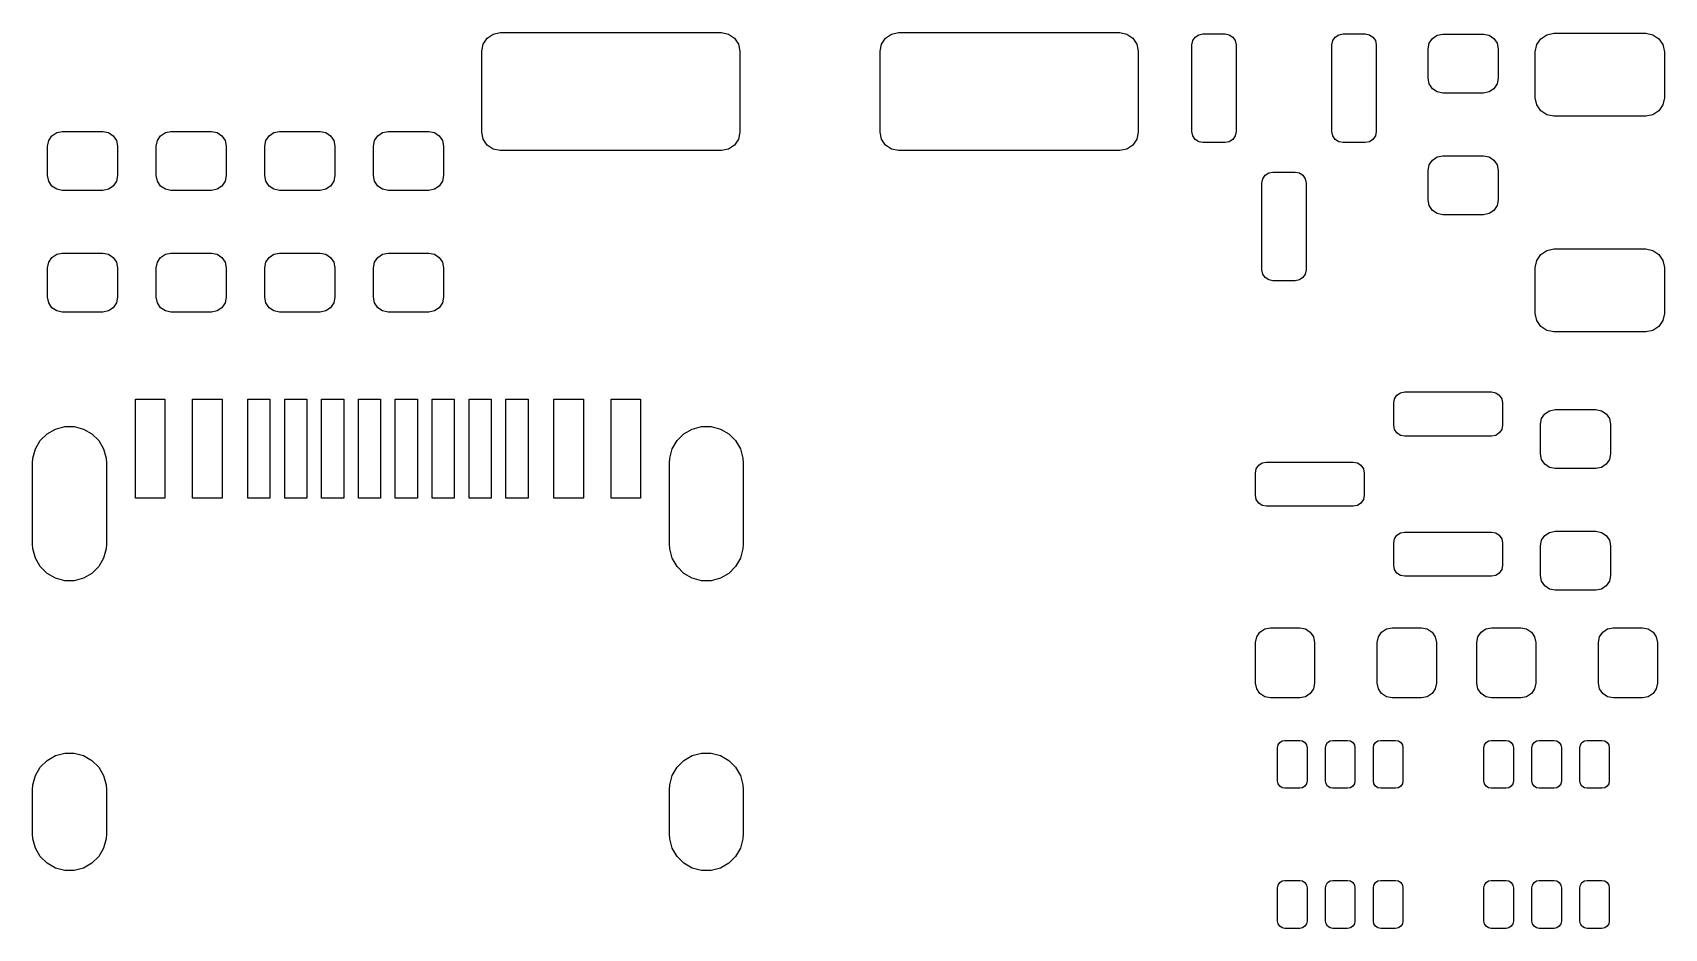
# Model space of a CAD drawing. Header units: inches. Extents: x 5.82 to 6.69, y -4.66 to -3.54.
# Drawn here: x 5.817 to 6.688, y -4.657 to -4.179 of the extents above; entities that cross this region are included whole.
import ezdxf

# ---------------------------------------------------------------- set-up
doc = ezdxf.new("R2010")
doc.units = ezdxf.units.IN
doc.header["$MEASUREMENT"] = 0
doc.layers.add('BLACK', color=7, linetype='CONTINUOUS')

msp = doc.modelspace()

# ---------------------------------------------------------------- linework, layer by layer
at = {"layer": 'BLACK', "linetype": 'CONTINUOUS'}
for p, q in [((6.05785, -4.18458), (6.05999, -4.18139)), ((6.05999, -4.18139), (6.06318, -4.17925)), ((6.06318, -4.17925), (6.06694, -4.1785)), ((6.06694, -4.1785), (6.18506, -4.1785)), ((6.18506, -4.1785), (6.18882, -4.17925)), ((6.18882, -4.17925), (6.19201, -4.18139)), ((6.19201, -4.18139), (6.19415, -4.18458)), ((6.27045, -4.18458), (6.27258, -4.18139)), ((6.27258, -4.18139), (6.27578, -4.17925)), ((6.27578, -4.17925), (6.27954, -4.1785)), ((6.27954, -4.1785), (6.39765, -4.1785)), ((6.39765, -4.1785), (6.40142, -4.17925)), ((6.40142, -4.17925), (6.40461, -4.18139)), ((6.40461, -4.18139), (6.40675, -4.18458)), ((6.43664, -4.18279), (6.43792, -4.18088)), ((6.43792, -4.18088), (6.43983, -4.1796)), ((6.43983, -4.1796), (6.44209, -4.17915)), ((6.44209, -4.17915), (6.45391, -4.17915)), ((6.45391, -4.17915), (6.45617, -4.1796)), ((6.45617, -4.1796), (6.45808, -4.18088)), ((6.45808, -4.18088), (6.45936, -4.18279)), ((6.51144, -4.18279), (6.51272, -4.18088)), ((6.51272, -4.18088), (6.51464, -4.1796)), ((6.51464, -4.1796), (6.5169, -4.17915)), ((6.5169, -4.17915), (6.52871, -4.17915)), ((6.52871, -4.17915), (6.53097, -4.1796)), ((6.53097, -4.1796), (6.53288, -4.18088)), ((6.53288, -4.18088), (6.53416, -4.18279)), ((6.56461, -4.18156), (6.56716, -4.17985)), ((6.56716, -4.17985), (6.57017, -4.17925)), ((6.57017, -4.17925), (6.59183, -4.17925)), ((6.59183, -4.17925), (6.59484, -4.17985)), ((6.59484, -4.17985), (6.59739, -4.18156)), ((6.62243, -4.18174), (6.62563, -4.1796)), ((6.62563, -4.1796), (6.62939, -4.17885)), ((6.62939, -4.17885), (6.67861, -4.17885)), ((6.67861, -4.17885), (6.68237, -4.1796)), ((6.68237, -4.1796), (6.68557, -4.18174)), ((6.0571, -4.18835), (6.05785, -4.18458)), ((6.0571, -4.23165), (6.0571, -4.18835)), ((6.19415, -4.18458), (6.1949, -4.18835)), ((6.1949, -4.18835), (6.1949, -4.23165)), ((6.2697, -4.18835), (6.27045, -4.18458)), ((6.2697, -4.23165), (6.2697, -4.18835)), ((6.40675, -4.18458), (6.4075, -4.18835)), ((6.4075, -4.18835), (6.4075, -4.23165)), ((6.43619, -4.18505), (6.43664, -4.18279)), ((6.43619, -4.23131), (6.43619, -4.18505)), ((6.45936, -4.18279), (6.45981, -4.18505)), ((6.45981, -4.18505), (6.45981, -4.23131)), ((6.51099, -4.18505), (6.51144, -4.18279)), ((6.51099, -4.23131), (6.51099, -4.18505)), ((6.53416, -4.18279), (6.53461, -4.18505)), ((6.53461, -4.18505), (6.53461, -4.23131)), ((6.5623, -4.18713), (6.5629, -4.18411)), ((6.5623, -4.20287), (6.5623, -4.18713)), ((6.5629, -4.18411), (6.56461, -4.18156)), ((6.59739, -4.18156), (6.5991, -4.18411)), ((6.5991, -4.18411), (6.5997, -4.18713)), ((6.5997, -4.18713), (6.5997, -4.20287)), ((6.61955, -4.1887), (6.6203, -4.18493)), ((6.61955, -4.2133), (6.61955, -4.1887)), ((6.6203, -4.18493), (6.62243, -4.18174)), ((6.68557, -4.18174), (6.6877, -4.18493)), ((6.6877, -4.18493), (6.68845, -4.1887)), ((6.68845, -4.1887), (6.68845, -4.2133)), ((6.5629, -4.20589), (6.5623, -4.20287)), ((6.56461, -4.20844), (6.5629, -4.20589)), ((6.5991, -4.20589), (6.59739, -4.20844)), ((6.5997, -4.20287), (6.5991, -4.20589)), ((6.56716, -4.21015), (6.56461, -4.20844)), ((6.57017, -4.21075), (6.56716, -4.21015)), ((6.59183, -4.21075), (6.57017, -4.21075)), ((6.59484, -4.21015), (6.59183, -4.21075)), ((6.59739, -4.20844), (6.59484, -4.21015)), ((6.6203, -4.21707), (6.61955, -4.2133)), ((6.68845, -4.2133), (6.6877, -4.21707)), ((6.62243, -4.22026), (6.6203, -4.21707)), ((6.62563, -4.2224), (6.62243, -4.22026)), ((6.62939, -4.22315), (6.62563, -4.2224)), ((6.67861, -4.22315), (6.62939, -4.22315)), ((6.68237, -4.2224), (6.67861, -4.22315)), ((6.68557, -4.22026), (6.68237, -4.2224)), ((6.6877, -4.21707), (6.68557, -4.22026)), ((5.8259, -4.23611), (5.82761, -4.23356)), ((5.82761, -4.23356), (5.83016, -4.23185)), ((5.83016, -4.23185), (5.83317, -4.23125)), ((5.83317, -4.23125), (5.85483, -4.23125)), ((5.85483, -4.23125), (5.85784, -4.23185)), ((5.85784, -4.23185), (5.86039, -4.23356)), ((5.86039, -4.23356), (5.8621, -4.23611)), ((5.8839, -4.23611), (5.88561, -4.23356)), ((5.88561, -4.23356), (5.88816, -4.23185)), ((5.88816, -4.23185), (5.89117, -4.23125)), ((5.89117, -4.23125), (5.91283, -4.23125)), ((5.91283, -4.23125), (5.91584, -4.23185)), ((5.91584, -4.23185), (5.91839, -4.23356)), ((5.91839, -4.23356), (5.9201, -4.23611)), ((5.9419, -4.23611), (5.94361, -4.23356)), ((5.94361, -4.23356), (5.94616, -4.23185)), ((5.94616, -4.23185), (5.94917, -4.23125)), ((5.94917, -4.23125), (5.97083, -4.23125)), ((5.97083, -4.23125), (5.97384, -4.23185)), ((5.97384, -4.23185), (5.97639, -4.23356)), ((5.97639, -4.23356), (5.9781, -4.23611)), ((5.9999, -4.23611), (6.00161, -4.23356)), ((6.00161, -4.23356), (6.00416, -4.23185)), ((6.00416, -4.23185), (6.00717, -4.23125)), ((6.00717, -4.23125), (6.02883, -4.23125)), ((6.02883, -4.23125), (6.03184, -4.23185)), ((6.03184, -4.23185), (6.03439, -4.23356)), ((6.03439, -4.23356), (6.0361, -4.23611)), ((6.05785, -4.23542), (6.0571, -4.23165)), ((6.1949, -4.23165), (6.19415, -4.23542)), ((6.27045, -4.23542), (6.2697, -4.23165)), ((6.4075, -4.23165), (6.40675, -4.23542)), ((6.43664, -4.23357), (6.43619, -4.23131)), ((6.43792, -4.23549), (6.43664, -4.23357)), ((6.45936, -4.23357), (6.45808, -4.23549)), ((6.45981, -4.23131), (6.45936, -4.23357)), ((6.51144, -4.23357), (6.51099, -4.23131)), ((6.51272, -4.23549), (6.51144, -4.23357)), ((6.53416, -4.23357), (6.53288, -4.23549)), ((6.53461, -4.23131), (6.53416, -4.23357)), ((5.8253, -4.23913), (5.8259, -4.23611)), ((5.8253, -4.25487), (5.8253, -4.23913)), ((5.8621, -4.23611), (5.8627, -4.23913)), ((5.8627, -4.23913), (5.8627, -4.25487)), ((5.8833, -4.23913), (5.8839, -4.23611)), ((5.8833, -4.25487), (5.8833, -4.23913)), ((5.9201, -4.23611), (5.9207, -4.23913)), ((5.9207, -4.23913), (5.9207, -4.25487)), ((5.9413, -4.23913), (5.9419, -4.23611)), ((5.9413, -4.25487), (5.9413, -4.23913)), ((5.9781, -4.23611), (5.9787, -4.23913)), ((5.9787, -4.23913), (5.9787, -4.25487)), ((5.9993, -4.23913), (5.9999, -4.23611)), ((5.9993, -4.25487), (5.9993, -4.23913)), ((6.0361, -4.23611), (6.0367, -4.23913)), ((6.0367, -4.23913), (6.0367, -4.25487)), ((6.05999, -4.23861), (6.05785, -4.23542)), ((6.06318, -4.24075), (6.05999, -4.23861)), ((6.06694, -4.2415), (6.06318, -4.24075)), ((6.18506, -4.2415), (6.06694, -4.2415)), ((6.18882, -4.24075), (6.18506, -4.2415)), ((6.19201, -4.23861), (6.18882, -4.24075)), ((6.19415, -4.23542), (6.19201, -4.23861)), ((6.27258, -4.23861), (6.27045, -4.23542)), ((6.27578, -4.24075), (6.27258, -4.23861)), ((6.27954, -4.2415), (6.27578, -4.24075)), ((6.39765, -4.2415), (6.27954, -4.2415)), ((6.40142, -4.24075), (6.39765, -4.2415)), ((6.40461, -4.23861), (6.40142, -4.24075)), ((6.40675, -4.23542), (6.40461, -4.23861)), ((6.43983, -4.23677), (6.43792, -4.23549)), ((6.44209, -4.23722), (6.43983, -4.23677)), ((6.45391, -4.23722), (6.44209, -4.23722)), ((6.45617, -4.23677), (6.45391, -4.23722)), ((6.45808, -4.23549), (6.45617, -4.23677)), ((6.51464, -4.23677), (6.51272, -4.23549)), ((6.5169, -4.23722), (6.51464, -4.23677)), ((6.52871, -4.23722), (6.5169, -4.23722)), ((6.53097, -4.23677), (6.52871, -4.23722)), ((6.53288, -4.23549), (6.53097, -4.23677)), ((6.5623, -4.25209), (6.5629, -4.24907)), ((6.5629, -4.24907), (6.56461, -4.24652)), ((6.56461, -4.24652), (6.56716, -4.24481)), ((6.56716, -4.24481), (6.57017, -4.24421)), ((6.57017, -4.24421), (6.59183, -4.24421)), ((6.59183, -4.24421), (6.59484, -4.24481)), ((6.59484, -4.24481), (6.59739, -4.24652)), ((6.59739, -4.24652), (6.5991, -4.24907)), ((6.5991, -4.24907), (6.5997, -4.25209)), ((5.8259, -4.25789), (5.8253, -4.25487)), ((5.82761, -4.26044), (5.8259, -4.25789)), ((5.8621, -4.25789), (5.86039, -4.26044)), ((5.8627, -4.25487), (5.8621, -4.25789)), ((5.8839, -4.25789), (5.8833, -4.25487)), ((5.88561, -4.26044), (5.8839, -4.25789)), ((5.9201, -4.25789), (5.91839, -4.26044)), ((5.9207, -4.25487), (5.9201, -4.25789)), ((5.9419, -4.25789), (5.9413, -4.25487)), ((5.94361, -4.26044), (5.9419, -4.25789)), ((5.9781, -4.25789), (5.97639, -4.26044)), ((5.9787, -4.25487), (5.9781, -4.25789)), ((5.9999, -4.25789), (5.9993, -4.25487)), ((6.00161, -4.26044), (5.9999, -4.25789)), ((6.0361, -4.25789), (6.03439, -4.26044)), ((6.0367, -4.25487), (6.0361, -4.25789)), ((6.47359, -4.25887), (6.47404, -4.25661)), ((6.47359, -4.30513), (6.47359, -4.25887)), ((6.47404, -4.25661), (6.47532, -4.25469)), ((6.47532, -4.25469), (6.47724, -4.25341)), ((6.47724, -4.25341), (6.4795, -4.25296)), ((6.4795, -4.25296), (6.49131, -4.25296)), ((6.49131, -4.25296), (6.49357, -4.25341)), ((6.49357, -4.25341), (6.49548, -4.25469)), ((6.49548, -4.25469), (6.49676, -4.25661)), ((6.49676, -4.25661), (6.49721, -4.25887)), ((6.49721, -4.25887), (6.49721, -4.30513)), ((6.5623, -4.26783), (6.5623, -4.25209)), ((6.5997, -4.25209), (6.5997, -4.26783)), ((5.83016, -4.26215), (5.82761, -4.26044)), ((5.83317, -4.26275), (5.83016, -4.26215)), ((5.85483, -4.26275), (5.83317, -4.26275)), ((5.85784, -4.26215), (5.85483, -4.26275)), ((5.86039, -4.26044), (5.85784, -4.26215)), ((5.88816, -4.26215), (5.88561, -4.26044)), ((5.89117, -4.26275), (5.88816, -4.26215)), ((5.91283, -4.26275), (5.89117, -4.26275)), ((5.91584, -4.26215), (5.91283, -4.26275)), ((5.91839, -4.26044), (5.91584, -4.26215)), ((5.94616, -4.26215), (5.94361, -4.26044)), ((5.94917, -4.26275), (5.94616, -4.26215)), ((5.97083, -4.26275), (5.94917, -4.26275)), ((5.97384, -4.26215), (5.97083, -4.26275)), ((5.97639, -4.26044), (5.97384, -4.26215)), ((6.00416, -4.26215), (6.00161, -4.26044)), ((6.00717, -4.26275), (6.00416, -4.26215)), ((6.02883, -4.26275), (6.00717, -4.26275)), ((6.03184, -4.26215), (6.02883, -4.26275)), ((6.03439, -4.26044), (6.03184, -4.26215)), ((6.5629, -4.27085), (6.5623, -4.26783)), ((6.5997, -4.26783), (6.5991, -4.27085)), ((6.56461, -4.2734), (6.5629, -4.27085)), ((6.56716, -4.27511), (6.56461, -4.2734)), ((6.57017, -4.27571), (6.56716, -4.27511)), ((6.59183, -4.27571), (6.57017, -4.27571)), ((6.59484, -4.27511), (6.59183, -4.27571)), ((6.59739, -4.2734), (6.59484, -4.27511)), ((6.5991, -4.27085), (6.59739, -4.2734)), ((6.62563, -4.29476), (6.62939, -4.29401)), ((6.62939, -4.29401), (6.67861, -4.29401)), ((6.67861, -4.29401), (6.68237, -4.29476)), ((5.8253, -4.30409), (5.8259, -4.30107)), ((5.8259, -4.30107), (5.82761, -4.29852)), ((5.82761, -4.29852), (5.83016, -4.29681)), ((5.83016, -4.29681), (5.83317, -4.29621)), ((5.83317, -4.29621), (5.85483, -4.29621)), ((5.85483, -4.29621), (5.85784, -4.29681)), ((5.85784, -4.29681), (5.86039, -4.29852)), ((5.86039, -4.29852), (5.8621, -4.30107)), ((5.8621, -4.30107), (5.8627, -4.30409)), ((5.8833, -4.30409), (5.8839, -4.30107)), ((5.8839, -4.30107), (5.88561, -4.29852)), ((5.88561, -4.29852), (5.88816, -4.29681)), ((5.88816, -4.29681), (5.89117, -4.29621)), ((5.89117, -4.29621), (5.91283, -4.29621)), ((5.91283, -4.29621), (5.91584, -4.29681)), ((5.91584, -4.29681), (5.91839, -4.29852)), ((5.91839, -4.29852), (5.9201, -4.30107)), ((5.9201, -4.30107), (5.9207, -4.30409)), ((5.9413, -4.30409), (5.9419, -4.30107)), ((5.9419, -4.30107), (5.94361, -4.29852)), ((5.94361, -4.29852), (5.94616, -4.29681)), ((5.94616, -4.29681), (5.94917, -4.29621)), ((5.94917, -4.29621), (5.97083, -4.29621)), ((5.97083, -4.29621), (5.97384, -4.29681)), ((5.97384, -4.29681), (5.97639, -4.29852)), ((5.97639, -4.29852), (5.9781, -4.30107)), ((5.9781, -4.30107), (5.9787, -4.30409)), ((5.9993, -4.30409), (5.9999, -4.30107)), ((5.9999, -4.30107), (6.00161, -4.29852)), ((6.00161, -4.29852), (6.00416, -4.29681)), ((6.00416, -4.29681), (6.00717, -4.29621)), ((6.00717, -4.29621), (6.02883, -4.29621)), ((6.02883, -4.29621), (6.03184, -4.29681)), ((6.03184, -4.29681), (6.03439, -4.29852)), ((6.03439, -4.29852), (6.0361, -4.30107)), ((6.0361, -4.30107), (6.0367, -4.30409)), ((6.61955, -4.30385), (6.6203, -4.30009)), ((6.6203, -4.30009), (6.62243, -4.29689)), ((6.62243, -4.29689), (6.62563, -4.29476)), ((6.68237, -4.29476), (6.68557, -4.29689)), ((6.68557, -4.29689), (6.6877, -4.30009)), ((6.6877, -4.30009), (6.68845, -4.30385)), ((5.8253, -4.31983), (5.8253, -4.30409)), ((5.8627, -4.30409), (5.8627, -4.31983)), ((5.8833, -4.31983), (5.8833, -4.30409)), ((5.9207, -4.30409), (5.9207, -4.31983)), ((5.9413, -4.31983), (5.9413, -4.30409)), ((5.9787, -4.30409), (5.9787, -4.31983)), ((5.9993, -4.31983), (5.9993, -4.30409)), ((6.0367, -4.30409), (6.0367, -4.31983)), ((6.47404, -4.30739), (6.47359, -4.30513)), ((6.47532, -4.30931), (6.47404, -4.30739)), ((6.47724, -4.31059), (6.47532, -4.30931)), ((6.4795, -4.31104), (6.47724, -4.31059)), ((6.49131, -4.31104), (6.4795, -4.31104)), ((6.49357, -4.31059), (6.49131, -4.31104)), ((6.49548, -4.30931), (6.49357, -4.31059)), ((6.49676, -4.30739), (6.49548, -4.30931)), ((6.49721, -4.30513), (6.49676, -4.30739)), ((6.61955, -4.32846), (6.61955, -4.30385)), ((6.68845, -4.30385), (6.68845, -4.32846)), ((5.8259, -4.32285), (5.8253, -4.31983)), ((5.8627, -4.31983), (5.8621, -4.32285)), ((5.8839, -4.32285), (5.8833, -4.31983)), ((5.9207, -4.31983), (5.9201, -4.32285)), ((5.9419, -4.32285), (5.9413, -4.31983)), ((5.9787, -4.31983), (5.9781, -4.32285)), ((5.9999, -4.32285), (5.9993, -4.31983)), ((6.0367, -4.31983), (6.0361, -4.32285)), ((5.82761, -4.3254), (5.8259, -4.32285)), ((5.83016, -4.32711), (5.82761, -4.3254)), ((5.83317, -4.32771), (5.83016, -4.32711)), ((5.85483, -4.32771), (5.83317, -4.32771)), ((5.85784, -4.32711), (5.85483, -4.32771)), ((5.86039, -4.3254), (5.85784, -4.32711)), ((5.8621, -4.32285), (5.86039, -4.3254)), ((5.88561, -4.3254), (5.8839, -4.32285)), ((5.88816, -4.32711), (5.88561, -4.3254)), ((5.89117, -4.32771), (5.88816, -4.32711)), ((5.91283, -4.32771), (5.89117, -4.32771)), ((5.91584, -4.32711), (5.91283, -4.32771)), ((5.91839, -4.3254), (5.91584, -4.32711)), ((5.9201, -4.32285), (5.91839, -4.3254)), ((5.94361, -4.3254), (5.9419, -4.32285)), ((5.94616, -4.32711), (5.94361, -4.3254)), ((5.94917, -4.32771), (5.94616, -4.32711)), ((5.97083, -4.32771), (5.94917, -4.32771)), ((5.97384, -4.32711), (5.97083, -4.32771)), ((5.97639, -4.3254), (5.97384, -4.32711)), ((5.9781, -4.32285), (5.97639, -4.3254)), ((6.00161, -4.3254), (5.9999, -4.32285)), ((6.00416, -4.32711), (6.00161, -4.3254)), ((6.00717, -4.32771), (6.00416, -4.32711)), ((6.02883, -4.32771), (6.00717, -4.32771)), ((6.03184, -4.32711), (6.02883, -4.32771)), ((6.03439, -4.3254), (6.03184, -4.32711)), ((6.0361, -4.32285), (6.03439, -4.3254)), ((6.6203, -4.33223), (6.61955, -4.32846)), ((6.68845, -4.32846), (6.6877, -4.33223)), ((6.62243, -4.33542), (6.6203, -4.33223)), ((6.62563, -4.33755), (6.62243, -4.33542)), ((6.62939, -4.3383), (6.62563, -4.33755)), ((6.68237, -4.33755), (6.67861, -4.3383)), ((6.68557, -4.33542), (6.68237, -4.33755)), ((6.6877, -4.33223), (6.68557, -4.33542)), ((6.67861, -4.3383), (6.62939, -4.3383)), ((6.54441, -4.37403), (6.54569, -4.37212)), ((6.54569, -4.37212), (6.54761, -4.37084)), ((6.54761, -4.37084), (6.54987, -4.37039)), ((6.54987, -4.37039), (6.59613, -4.37039)), ((6.59613, -4.37039), (6.59839, -4.37084)), ((6.59839, -4.37084), (6.60031, -4.37212)), ((6.60031, -4.37212), (6.60159, -4.37403)), ((5.87216, -4.42705), (5.87216, -4.37429)), ((5.87216, -4.37429), (5.88791, -4.37429)), ((5.88791, -4.37429), (5.88791, -4.42705)), ((5.90267, -4.42705), (5.90267, -4.37429)), ((5.90267, -4.37429), (5.91842, -4.37429)), ((5.91842, -4.37429), (5.91842, -4.42705)), ((5.9322, -4.42705), (5.9322, -4.37429)), ((5.9322, -4.37429), (5.94401, -4.37429)), ((5.94401, -4.37429), (5.94401, -4.42705)), ((5.95188, -4.42705), (5.95188, -4.37429)), ((5.95188, -4.37429), (5.96369, -4.37429)), ((5.96369, -4.37429), (5.96369, -4.42705)), ((5.97157, -4.42705), (5.97157, -4.37429)), ((5.97157, -4.37429), (5.98338, -4.37429)), ((5.98338, -4.37429), (5.98338, -4.42705)), ((5.99125, -4.42705), (5.99125, -4.37429)), ((5.99125, -4.37429), (6.00306, -4.37429)), ((6.00306, -4.37429), (6.00306, -4.42705)), ((6.01094, -4.42705), (6.01094, -4.37429)), ((6.01094, -4.37429), (6.02275, -4.37429)), ((6.02275, -4.37429), (6.02275, -4.42705)), ((6.03062, -4.42705), (6.03062, -4.37429)), ((6.03062, -4.37429), (6.04243, -4.37429)), ((6.04243, -4.37429), (6.04243, -4.42705)), ((6.05031, -4.42705), (6.05031, -4.37429)), ((6.05031, -4.37429), (6.06212, -4.37429)), ((6.06212, -4.37429), (6.06212, -4.42705)), ((6.06999, -4.42705), (6.06999, -4.37429)), ((6.06999, -4.37429), (6.0818, -4.37429)), ((6.0818, -4.37429), (6.0818, -4.42705)), ((6.09558, -4.42705), (6.09558, -4.37429)), ((6.09558, -4.37429), (6.11133, -4.37429)), ((6.11133, -4.37429), (6.11133, -4.42705)), ((6.12609, -4.42705), (6.12609, -4.37429)), ((6.12609, -4.37429), (6.14184, -4.37429)), ((6.14184, -4.37429), (6.14184, -4.42705)), ((6.54396, -4.37629), (6.54441, -4.37403)), ((6.54396, -4.3881), (6.54396, -4.37629)), ((6.60159, -4.37403), (6.60204, -4.37629)), ((6.60204, -4.37629), (6.60204, -4.3881)), ((6.62461, -4.38208), (6.62716, -4.38037)), ((6.62716, -4.38037), (6.63017, -4.37977)), ((6.63017, -4.37977), (6.65183, -4.37977)), ((6.65183, -4.37977), (6.65484, -4.38037)), ((6.65484, -4.38037), (6.65739, -4.38208)), ((5.82502, -4.39273), (5.82947, -4.39016)), ((5.82947, -4.39016), (5.83443, -4.38883)), ((5.83443, -4.38883), (5.83957, -4.38883)), ((5.83957, -4.38883), (5.84453, -4.39016)), ((5.84453, -4.39016), (5.84898, -4.39273)), ((6.16502, -4.39273), (6.16947, -4.39016)), ((6.16947, -4.39016), (6.17443, -4.38883)), ((6.17443, -4.38883), (6.17957, -4.38883)), ((6.17957, -4.38883), (6.18453, -4.39016)), ((6.18453, -4.39016), (6.18898, -4.39273)), ((6.54441, -4.39036), (6.54396, -4.3881)), ((6.54569, -4.39228), (6.54441, -4.39036)), ((6.60159, -4.39036), (6.60031, -4.39228)), ((6.60204, -4.3881), (6.60159, -4.39036)), ((6.6223, -4.38765), (6.6229, -4.38463)), ((6.6223, -4.40339), (6.6223, -4.38765)), ((6.6229, -4.38463), (6.62461, -4.38208)), ((6.65739, -4.38208), (6.6591, -4.38463)), ((6.6591, -4.38463), (6.6597, -4.38765)), ((6.6597, -4.38765), (6.6597, -4.40339)), ((5.81881, -4.40081), (5.82138, -4.39636)), ((5.82138, -4.39636), (5.82502, -4.39273)), ((5.84898, -4.39273), (5.85262, -4.39636)), ((5.85262, -4.39636), (5.85519, -4.40081)), ((6.15881, -4.40081), (6.16138, -4.39636)), ((6.16138, -4.39636), (6.16502, -4.39273)), ((6.18898, -4.39273), (6.19262, -4.39636)), ((6.19262, -4.39636), (6.19519, -4.40081)), ((6.54761, -4.39356), (6.54569, -4.39228)), ((6.54987, -4.39401), (6.54761, -4.39356)), ((6.59613, -4.39401), (6.54987, -4.39401)), ((6.59839, -4.39356), (6.59613, -4.39401)), ((6.60031, -4.39228), (6.59839, -4.39356)), ((5.81731, -4.40835), (5.81748, -4.40578)), ((5.81748, -4.40578), (5.81881, -4.40081)), ((5.85519, -4.40081), (5.85652, -4.40578)), ((5.85652, -4.40578), (5.85669, -4.40835)), ((6.15731, -4.40835), (6.15748, -4.40578)), ((6.15748, -4.40578), (6.15881, -4.40081)), ((6.19519, -4.40081), (6.19652, -4.40578)), ((6.19652, -4.40578), (6.19669, -4.40835)), ((6.47379, -4.40824), (6.47605, -4.40779)), ((6.47605, -4.40779), (6.52231, -4.40779)), ((6.52231, -4.40779), (6.52457, -4.40824)), ((6.6229, -4.40641), (6.6223, -4.40339)), ((6.62461, -4.40896), (6.6229, -4.40641)), ((6.6591, -4.40641), (6.65739, -4.40896)), ((6.6597, -4.40339), (6.6591, -4.40641)), ((5.81731, -4.45165), (5.81731, -4.40835)), ((5.85669, -4.40835), (5.85669, -4.45165)), ((6.15731, -4.45165), (6.15731, -4.40835)), ((6.19669, -4.40835), (6.19669, -4.45165)), ((6.47015, -4.41369), (6.4706, -4.41143)), ((6.47015, -4.4255), (6.47015, -4.41369)), ((6.4706, -4.41143), (6.47188, -4.40952)), ((6.47188, -4.40952), (6.47379, -4.40824)), ((6.52457, -4.40824), (6.52649, -4.40952)), ((6.52649, -4.40952), (6.52777, -4.41143)), ((6.52777, -4.41143), (6.52822, -4.41369)), ((6.52822, -4.41369), (6.52822, -4.4255)), ((6.62716, -4.41067), (6.62461, -4.40896)), ((6.63017, -4.41127), (6.62716, -4.41067)), ((6.65183, -4.41127), (6.63017, -4.41127)), ((6.65484, -4.41067), (6.65183, -4.41127)), ((6.65739, -4.40896), (6.65484, -4.41067)), ((5.88791, -4.42705), (5.87216, -4.42705)), ((5.91842, -4.42705), (5.90267, -4.42705)), ((5.94401, -4.42705), (5.9322, -4.42705)), ((5.96369, -4.42705), (5.95188, -4.42705)), ((5.98338, -4.42705), (5.97157, -4.42705)), ((6.00306, -4.42705), (5.99125, -4.42705)), ((6.02275, -4.42705), (6.01094, -4.42705)), ((6.04243, -4.42705), (6.03062, -4.42705)), ((6.06212, -4.42705), (6.05031, -4.42705)), ((6.0818, -4.42705), (6.06999, -4.42705)), ((6.11133, -4.42705), (6.09558, -4.42705)), ((6.14184, -4.42705), (6.12609, -4.42705)), ((6.4706, -4.42776), (6.47015, -4.4255)), ((6.47188, -4.42968), (6.4706, -4.42776)), ((6.47379, -4.43096), (6.47188, -4.42968)), ((6.47605, -4.43141), (6.47379, -4.43096)), ((6.52231, -4.43141), (6.47605, -4.43141)), ((6.52457, -4.43096), (6.52231, -4.43141)), ((6.52649, -4.42968), (6.52457, -4.43096)), ((6.52777, -4.42776), (6.52649, -4.42968)), ((6.52822, -4.4255), (6.52777, -4.42776)), ((6.54396, -4.45109), (6.54441, -4.44883)), ((6.54396, -4.46291), (6.54396, -4.45109)), ((6.54441, -4.44883), (6.54569, -4.44692)), ((6.54569, -4.44692), (6.54761, -4.44564)), ((6.54761, -4.44564), (6.54987, -4.44519)), ((6.54987, -4.44519), (6.59613, -4.44519)), ((6.59613, -4.44519), (6.59839, -4.44564)), ((6.59839, -4.44564), (6.60031, -4.44692)), ((6.60031, -4.44692), (6.60159, -4.44883)), ((6.60159, -4.44883), (6.60204, -4.45109)), ((6.60204, -4.45109), (6.60204, -4.46291)), ((6.6223, -4.45261), (6.6229, -4.44959)), ((6.6229, -4.44959), (6.62461, -4.44704)), ((6.62461, -4.44704), (6.62716, -4.44533)), ((6.62716, -4.44533), (6.63017, -4.44473)), ((6.63017, -4.44473), (6.65183, -4.44473)), ((6.65183, -4.44473), (6.65484, -4.44533)), ((6.65484, -4.44533), (6.65739, -4.44704)), ((6.65739, -4.44704), (6.6591, -4.44959)), ((6.6591, -4.44959), (6.6597, -4.45261)), ((5.81748, -4.45422), (5.81731, -4.45165)), ((5.81881, -4.45919), (5.81748, -4.45422)), ((5.82138, -4.46364), (5.81881, -4.45919)), ((5.85519, -4.45919), (5.85262, -4.46364)), ((5.85652, -4.45422), (5.85519, -4.45919)), ((5.85669, -4.45165), (5.85652, -4.45422)), ((6.15748, -4.45422), (6.15731, -4.45165)), ((6.15881, -4.45919), (6.15748, -4.45422)), ((6.16138, -4.46364), (6.15881, -4.45919)), ((6.19519, -4.45919), (6.19262, -4.46364)), ((6.19652, -4.45422), (6.19519, -4.45919)), ((6.19669, -4.45165), (6.19652, -4.45422)), ((6.6223, -4.46835), (6.6223, -4.45261)), ((6.6597, -4.45261), (6.6597, -4.46835)), ((5.82502, -4.46727), (5.82138, -4.46364)), ((5.82947, -4.46984), (5.82502, -4.46727)), ((5.84898, -4.46727), (5.84453, -4.46984)), ((5.85262, -4.46364), (5.84898, -4.46727)), ((6.16502, -4.46727), (6.16138, -4.46364)), ((6.16947, -4.46984), (6.16502, -4.46727)), ((6.18898, -4.46727), (6.18453, -4.46984)), ((6.19262, -4.46364), (6.18898, -4.46727)), ((6.54441, -4.46517), (6.54396, -4.46291)), ((6.54569, -4.46708), (6.54441, -4.46517)), ((6.54761, -4.46836), (6.54569, -4.46708)), ((6.54987, -4.46881), (6.54761, -4.46836)), ((6.59613, -4.46881), (6.54987, -4.46881)), ((6.59839, -4.46836), (6.59613, -4.46881)), ((6.60031, -4.46708), (6.59839, -4.46836)), ((6.60159, -4.46517), (6.60031, -4.46708)), ((6.60204, -4.46291), (6.60159, -4.46517)), ((6.6229, -4.47137), (6.6223, -4.46835)), ((6.6597, -4.46835), (6.6591, -4.47137)), ((5.83443, -4.47117), (5.82947, -4.46984)), ((5.83957, -4.47117), (5.83443, -4.47117)), ((5.84453, -4.46984), (5.83957, -4.47117)), ((6.17443, -4.47117), (6.16947, -4.46984)), ((6.17957, -4.47117), (6.17443, -4.47117)), ((6.18453, -4.46984), (6.17957, -4.47117)), ((6.62461, -4.47392), (6.6229, -4.47137)), ((6.62716, -4.47563), (6.62461, -4.47392)), ((6.63017, -4.47623), (6.62716, -4.47563)), ((6.65183, -4.47623), (6.63017, -4.47623)), ((6.65484, -4.47563), (6.65183, -4.47623)), ((6.65739, -4.47392), (6.65484, -4.47563)), ((6.6591, -4.47137), (6.65739, -4.47392)), ((6.47025, -4.50417), (6.47085, -4.50116)), ((6.47085, -4.50116), (6.47256, -4.49861)), ((6.47256, -4.49861), (6.47511, -4.4969)), ((6.47511, -4.4969), (6.47813, -4.4963)), ((6.47813, -4.4963), (6.49387, -4.4963)), ((6.49387, -4.4963), (6.49689, -4.4969)), ((6.49689, -4.4969), (6.49944, -4.49861)), ((6.49944, -4.49861), (6.50115, -4.50116)), ((6.50115, -4.50116), (6.50175, -4.50417)), ((6.53521, -4.50417), (6.53581, -4.50116)), ((6.53581, -4.50116), (6.53752, -4.49861)), ((6.53752, -4.49861), (6.54007, -4.4969)), ((6.54007, -4.4969), (6.54309, -4.4963)), ((6.54309, -4.4963), (6.55883, -4.4963)), ((6.55883, -4.4963), (6.56185, -4.4969)), ((6.56185, -4.4969), (6.5644, -4.49861)), ((6.5644, -4.49861), (6.56611, -4.50116)), ((6.56611, -4.50116), (6.56671, -4.50417)), ((6.58825, -4.50417), (6.58885, -4.50116)), ((6.58885, -4.50116), (6.59056, -4.49861)), ((6.59056, -4.49861), (6.59311, -4.4969)), ((6.59311, -4.4969), (6.59613, -4.4963)), ((6.59613, -4.4963), (6.61187, -4.4963)), ((6.61187, -4.4963), (6.61489, -4.4969)), ((6.61489, -4.4969), (6.61744, -4.49861)), ((6.61744, -4.49861), (6.61915, -4.50116)), ((6.61915, -4.50116), (6.61975, -4.50417)), ((6.65321, -4.50417), (6.65381, -4.50116)), ((6.65381, -4.50116), (6.65552, -4.49861)), ((6.65552, -4.49861), (6.65807, -4.4969)), ((6.65807, -4.4969), (6.66109, -4.4963)), ((6.66109, -4.4963), (6.67683, -4.4963)), ((6.67683, -4.4963), (6.67985, -4.4969)), ((6.67985, -4.4969), (6.6824, -4.49861)), ((6.6824, -4.49861), (6.68411, -4.50116)), ((6.68411, -4.50116), (6.68471, -4.50417)), ((6.47025, -4.52583), (6.47025, -4.50417)), ((6.50175, -4.50417), (6.50175, -4.52583)), ((6.53521, -4.52583), (6.53521, -4.50417)), ((6.56671, -4.50417), (6.56671, -4.52583)), ((6.58825, -4.52583), (6.58825, -4.50417)), ((6.61975, -4.50417), (6.61975, -4.52583)), ((6.65321, -4.52583), (6.65321, -4.50417)), ((6.68471, -4.50417), (6.68471, -4.52583)), ((6.47085, -4.52884), (6.47025, -4.52583)), ((6.47256, -4.53139), (6.47085, -4.52884)), ((6.50115, -4.52884), (6.49944, -4.53139)), ((6.50175, -4.52583), (6.50115, -4.52884)), ((6.53581, -4.52884), (6.53521, -4.52583)), ((6.53752, -4.53139), (6.53581, -4.52884)), ((6.56611, -4.52884), (6.5644, -4.53139)), ((6.56671, -4.52583), (6.56611, -4.52884)), ((6.58885, -4.52884), (6.58825, -4.52583)), ((6.59056, -4.53139), (6.58885, -4.52884)), ((6.61915, -4.52884), (6.61744, -4.53139)), ((6.61975, -4.52583), (6.61915, -4.52884)), ((6.65381, -4.52884), (6.65321, -4.52583)), ((6.65552, -4.53139), (6.65381, -4.52884)), ((6.68411, -4.52884), (6.6824, -4.53139)), ((6.68471, -4.52583), (6.68411, -4.52884)), ((6.47511, -4.5331), (6.47256, -4.53139)), ((6.47813, -4.5337), (6.47511, -4.5331)), ((6.49387, -4.5337), (6.47813, -4.5337)), ((6.49689, -4.5331), (6.49387, -4.5337)), ((6.49944, -4.53139), (6.49689, -4.5331)), ((6.54007, -4.5331), (6.53752, -4.53139)), ((6.54309, -4.5337), (6.54007, -4.5331)), ((6.55883, -4.5337), (6.54309, -4.5337)), ((6.56185, -4.5331), (6.55883, -4.5337)), ((6.5644, -4.53139), (6.56185, -4.5331)), ((6.59311, -4.5331), (6.59056, -4.53139)), ((6.59613, -4.5337), (6.59311, -4.5331)), ((6.61187, -4.5337), (6.59613, -4.5337)), ((6.61489, -4.5331), (6.61187, -4.5337)), ((6.61744, -4.53139), (6.61489, -4.5331)), ((6.65807, -4.5331), (6.65552, -4.53139)), ((6.66109, -4.5337), (6.65807, -4.5331)), ((6.67683, -4.5337), (6.66109, -4.5337)), ((6.67985, -4.5331), (6.67683, -4.5337)), ((6.6824, -4.53139), (6.67985, -4.5331)), ((5.82502, -4.56714), (5.82947, -4.56457)), ((5.82947, -4.56457), (5.83443, -4.56324)), ((5.83443, -4.56324), (5.83957, -4.56324)), ((5.83957, -4.56324), (5.84453, -4.56457)), ((5.84453, -4.56457), (5.84898, -4.56714)), ((6.16502, -4.56714), (6.16947, -4.56457)), ((6.16947, -4.56457), (6.17443, -4.56324)), ((6.17443, -4.56324), (6.17957, -4.56324)), ((6.17957, -4.56324), (6.18453, -4.56457)), ((6.18453, -4.56457), (6.18898, -4.56714)), ((6.48194, -4.56034), (6.48224, -4.55883)), ((6.48194, -4.57806), (6.48194, -4.56034)), ((6.48224, -4.55883), (6.4831, -4.55755)), ((6.4831, -4.55755), (6.48438, -4.5567)), ((6.48438, -4.5567), (6.48588, -4.5564)), ((6.48588, -4.5564), (6.49376, -4.5564)), ((6.49376, -4.5564), (6.49526, -4.5567)), ((6.49526, -4.5567), (6.49654, -4.55755)), ((6.49654, -4.55755), (6.49739, -4.55883)), ((6.49739, -4.55883), (6.49769, -4.56034)), ((6.49769, -4.56034), (6.49769, -4.57806)), ((6.50754, -4.56034), (6.50784, -4.55883)), ((6.50754, -4.57806), (6.50754, -4.56034)), ((6.50784, -4.55883), (6.50869, -4.55755)), ((6.50869, -4.55755), (6.50997, -4.5567)), ((6.50997, -4.5567), (6.51147, -4.5564)), ((6.51147, -4.5564), (6.51935, -4.5564)), ((6.51935, -4.5564), (6.52085, -4.5567)), ((6.52085, -4.5567), (6.52213, -4.55755)), ((6.52213, -4.55755), (6.52298, -4.55883)), ((6.52298, -4.55883), (6.52328, -4.56034)), ((6.52328, -4.56034), (6.52328, -4.57806)), ((6.53313, -4.56034), (6.53343, -4.55883)), ((6.53313, -4.57806), (6.53313, -4.56034)), ((6.53343, -4.55883), (6.53428, -4.55755)), ((6.53428, -4.55755), (6.53556, -4.5567)), ((6.53556, -4.5567), (6.53706, -4.5564)), ((6.53706, -4.5564), (6.54494, -4.5564)), ((6.54494, -4.5564), (6.54644, -4.5567)), ((6.54644, -4.5567), (6.54772, -4.55755)), ((6.54772, -4.55755), (6.54857, -4.55883)), ((6.54857, -4.55883), (6.54887, -4.56034)), ((6.54887, -4.56034), (6.54887, -4.57806)), ((6.59213, -4.56034), (6.59243, -4.55883)), ((6.59213, -4.57806), (6.59213, -4.56034)), ((6.59243, -4.55883), (6.59328, -4.55755)), ((6.59328, -4.55755), (6.59456, -4.5567)), ((6.59456, -4.5567), (6.59606, -4.5564)), ((6.59606, -4.5564), (6.60394, -4.5564)), ((6.60394, -4.5564), (6.60544, -4.5567)), ((6.60544, -4.5567), (6.60672, -4.55755)), ((6.60672, -4.55755), (6.60757, -4.55883)), ((6.60757, -4.55883), (6.60787, -4.56034)), ((6.60787, -4.56034), (6.60787, -4.57806)), ((6.61772, -4.56034), (6.61802, -4.55883)), ((6.61772, -4.57806), (6.61772, -4.56034)), ((6.61802, -4.55883), (6.61887, -4.55755)), ((6.61887, -4.55755), (6.62015, -4.5567)), ((6.62015, -4.5567), (6.62165, -4.5564)), ((6.62165, -4.5564), (6.62953, -4.5564)), ((6.62953, -4.5564), (6.63103, -4.5567)), ((6.63103, -4.5567), (6.63231, -4.55755)), ((6.63231, -4.55755), (6.63316, -4.55883)), ((6.63316, -4.55883), (6.63346, -4.56034)), ((6.63346, -4.56034), (6.63346, -4.57806)), ((6.64331, -4.56034), (6.64361, -4.55883)), ((6.64331, -4.57806), (6.64331, -4.56034)), ((6.64361, -4.55883), (6.64446, -4.55755)), ((6.64446, -4.55755), (6.64574, -4.5567)), ((6.64574, -4.5567), (6.64724, -4.5564)), ((6.64724, -4.5564), (6.65512, -4.5564)), ((6.65512, -4.5564), (6.65662, -4.5567)), ((6.65662, -4.5567), (6.6579, -4.55755)), ((6.6579, -4.55755), (6.65876, -4.55883)), ((6.65876, -4.55883), (6.65906, -4.56034)), ((6.65906, -4.56034), (6.65906, -4.57806)), ((5.81881, -4.57522), (5.82138, -4.57077)), ((5.82138, -4.57077), (5.82502, -4.56714)), ((5.84898, -4.56714), (5.85262, -4.57077)), ((5.85262, -4.57077), (5.85519, -4.57522)), ((6.15881, -4.57522), (6.16138, -4.57077)), ((6.16138, -4.57077), (6.16502, -4.56714)), ((6.18898, -4.56714), (6.19262, -4.57077)), ((6.19262, -4.57077), (6.19519, -4.57522)), ((5.81731, -4.58276), (5.81748, -4.58019)), ((5.81748, -4.58019), (5.81881, -4.57522)), ((5.85519, -4.57522), (5.85652, -4.58019)), ((5.85652, -4.58019), (5.85669, -4.58276)), ((6.15731, -4.58276), (6.15748, -4.58019)), ((6.15748, -4.58019), (6.15881, -4.57522)), ((6.19519, -4.57522), (6.19652, -4.58019)), ((6.19652, -4.58019), (6.19669, -4.58276)), ((6.48224, -4.57956), (6.48194, -4.57806)), ((6.4831, -4.58084), (6.48224, -4.57956)), ((6.48438, -4.58169), (6.4831, -4.58084)), ((6.48588, -4.58199), (6.48438, -4.58169)), ((6.49376, -4.58199), (6.48588, -4.58199)), ((6.49526, -4.58169), (6.49376, -4.58199)), ((6.49654, -4.58084), (6.49526, -4.58169)), ((6.49739, -4.57956), (6.49654, -4.58084)), ((6.49769, -4.57806), (6.49739, -4.57956)), ((6.50784, -4.57956), (6.50754, -4.57806)), ((6.50869, -4.58084), (6.50784, -4.57956)), ((6.50997, -4.58169), (6.50869, -4.58084)), ((6.51147, -4.58199), (6.50997, -4.58169)), ((6.51935, -4.58199), (6.51147, -4.58199)), ((6.52085, -4.58169), (6.51935, -4.58199)), ((6.52213, -4.58084), (6.52085, -4.58169)), ((6.52298, -4.57956), (6.52213, -4.58084)), ((6.52328, -4.57806), (6.52298, -4.57956)), ((6.53343, -4.57956), (6.53313, -4.57806)), ((6.53428, -4.58084), (6.53343, -4.57956)), ((6.53556, -4.58169), (6.53428, -4.58084)), ((6.53706, -4.58199), (6.53556, -4.58169)), ((6.54494, -4.58199), (6.53706, -4.58199)), ((6.54644, -4.58169), (6.54494, -4.58199)), ((6.54772, -4.58084), (6.54644, -4.58169)), ((6.54857, -4.57956), (6.54772, -4.58084)), ((6.54887, -4.57806), (6.54857, -4.57956)), ((6.59243, -4.57956), (6.59213, -4.57806)), ((6.59328, -4.58084), (6.59243, -4.57956)), ((6.59456, -4.58169), (6.59328, -4.58084)), ((6.59606, -4.58199), (6.59456, -4.58169)), ((6.60394, -4.58199), (6.59606, -4.58199)), ((6.60544, -4.58169), (6.60394, -4.58199)), ((6.60672, -4.58084), (6.60544, -4.58169)), ((6.60757, -4.57956), (6.60672, -4.58084)), ((6.60787, -4.57806), (6.60757, -4.57956)), ((6.61802, -4.57956), (6.61772, -4.57806)), ((6.61887, -4.58084), (6.61802, -4.57956)), ((6.62015, -4.58169), (6.61887, -4.58084)), ((6.62165, -4.58199), (6.62015, -4.58169)), ((6.62953, -4.58199), (6.62165, -4.58199)), ((6.63103, -4.58169), (6.62953, -4.58199)), ((6.63231, -4.58084), (6.63103, -4.58169)), ((6.63316, -4.57956), (6.63231, -4.58084)), ((6.63346, -4.57806), (6.63316, -4.57956)), ((6.64361, -4.57956), (6.64331, -4.57806)), ((6.64446, -4.58084), (6.64361, -4.57956)), ((6.64574, -4.58169), (6.64446, -4.58084)), ((6.64724, -4.58199), (6.64574, -4.58169)), ((6.65512, -4.58199), (6.64724, -4.58199)), ((6.65662, -4.58169), (6.65512, -4.58199)), ((6.6579, -4.58084), (6.65662, -4.58169)), ((6.65876, -4.57956), (6.6579, -4.58084)), ((6.65906, -4.57806), (6.65876, -4.57956)), ((5.81731, -4.60638), (5.81731, -4.58276)), ((5.85669, -4.58276), (5.85669, -4.60638)), ((6.15731, -4.60638), (6.15731, -4.58276)), ((6.19669, -4.58276), (6.19669, -4.60638)), ((5.81748, -4.60895), (5.81731, -4.60638)), ((5.85669, -4.60638), (5.85652, -4.60895)), ((6.15748, -4.60895), (6.15731, -4.60638)), ((6.19669, -4.60638), (6.19652, -4.60895)), ((5.81881, -4.61391), (5.81748, -4.60895)), ((5.82138, -4.61836), (5.81881, -4.61391)), ((5.85519, -4.61391), (5.85262, -4.61836)), ((5.85652, -4.60895), (5.85519, -4.61391)), ((6.15881, -4.61391), (6.15748, -4.60895)), ((6.16138, -4.61836), (6.15881, -4.61391)), ((6.19519, -4.61391), (6.19262, -4.61836)), ((6.19652, -4.60895), (6.19519, -4.61391)), ((5.82502, -4.622), (5.82138, -4.61836)), ((5.82947, -4.62456), (5.82502, -4.622)), ((5.83443, -4.62589), (5.82947, -4.62456)), ((5.84453, -4.62456), (5.83957, -4.62589)), ((5.84898, -4.622), (5.84453, -4.62456)), ((5.85262, -4.61836), (5.84898, -4.622)), ((6.16502, -4.622), (6.16138, -4.61836)), ((6.16947, -4.62456), (6.16502, -4.622)), ((6.17443, -4.62589), (6.16947, -4.62456)), ((6.18453, -4.62456), (6.17957, -4.62589)), ((6.18898, -4.622), (6.18453, -4.62456)), ((6.19262, -4.61836), (6.18898, -4.622)), ((5.83957, -4.62589), (5.83443, -4.62589)), ((6.17957, -4.62589), (6.17443, -4.62589)), ((6.48194, -4.63514), (6.48224, -4.63364)), ((6.48224, -4.63364), (6.4831, -4.63236)), ((6.4831, -4.63236), (6.48438, -4.6315)), ((6.48438, -4.6315), (6.48588, -4.6312)), ((6.48588, -4.6312), (6.49376, -4.6312)), ((6.49376, -4.6312), (6.49526, -4.6315)), ((6.49526, -4.6315), (6.49654, -4.63236)), ((6.49654, -4.63236), (6.49739, -4.63364)), ((6.49739, -4.63364), (6.49769, -4.63514)), ((6.50754, -4.63514), (6.50784, -4.63364)), ((6.50784, -4.63364), (6.50869, -4.63236)), ((6.50869, -4.63236), (6.50997, -4.6315)), ((6.50997, -4.6315), (6.51147, -4.6312)), ((6.51147, -4.6312), (6.51935, -4.6312)), ((6.51935, -4.6312), (6.52085, -4.6315)), ((6.52085, -4.6315), (6.52213, -4.63236)), ((6.52213, -4.63236), (6.52298, -4.63364)), ((6.52298, -4.63364), (6.52328, -4.63514)), ((6.53313, -4.63514), (6.53343, -4.63364)), ((6.53343, -4.63364), (6.53428, -4.63236)), ((6.53428, -4.63236), (6.53556, -4.6315)), ((6.53556, -4.6315), (6.53706, -4.6312)), ((6.53706, -4.6312), (6.54494, -4.6312)), ((6.54494, -4.6312), (6.54644, -4.6315)), ((6.54644, -4.6315), (6.54772, -4.63236)), ((6.54772, -4.63236), (6.54857, -4.63364)), ((6.54857, -4.63364), (6.54887, -4.63514)), ((6.59213, -4.63514), (6.59243, -4.63364)), ((6.59243, -4.63364), (6.59328, -4.63236)), ((6.59328, -4.63236), (6.59456, -4.6315)), ((6.59456, -4.6315), (6.59606, -4.6312)), ((6.59606, -4.6312), (6.60394, -4.6312)), ((6.60394, -4.6312), (6.60544, -4.6315)), ((6.60544, -4.6315), (6.60672, -4.63236)), ((6.60672, -4.63236), (6.60757, -4.63364)), ((6.60757, -4.63364), (6.60787, -4.63514)), ((6.61772, -4.63514), (6.61802, -4.63364)), ((6.61802, -4.63364), (6.61887, -4.63236)), ((6.61887, -4.63236), (6.62015, -4.6315)), ((6.62015, -4.6315), (6.62165, -4.6312)), ((6.62165, -4.6312), (6.62953, -4.6312)), ((6.62953, -4.6312), (6.63103, -4.6315)), ((6.63103, -4.6315), (6.63231, -4.63236)), ((6.63231, -4.63236), (6.63316, -4.63364)), ((6.63316, -4.63364), (6.63346, -4.63514)), ((6.64331, -4.63514), (6.64361, -4.63364)), ((6.64361, -4.63364), (6.64446, -4.63236)), ((6.64446, -4.63236), (6.64574, -4.6315)), ((6.64574, -4.6315), (6.64724, -4.6312)), ((6.64724, -4.6312), (6.65512, -4.6312)), ((6.65512, -4.6312), (6.65662, -4.6315)), ((6.65662, -4.6315), (6.6579, -4.63236)), ((6.6579, -4.63236), (6.65876, -4.63364)), ((6.65876, -4.63364), (6.65906, -4.63514)), ((6.48194, -4.65286), (6.48194, -4.63514)), ((6.49769, -4.63514), (6.49769, -4.65286)), ((6.50754, -4.65286), (6.50754, -4.63514)), ((6.52328, -4.63514), (6.52328, -4.65286)), ((6.53313, -4.65286), (6.53313, -4.63514)), ((6.54887, -4.63514), (6.54887, -4.65286)), ((6.59213, -4.65286), (6.59213, -4.63514)), ((6.60787, -4.63514), (6.60787, -4.65286)), ((6.61772, -4.65286), (6.61772, -4.63514)), ((6.63346, -4.63514), (6.63346, -4.65286)), ((6.64331, -4.65286), (6.64331, -4.63514)), ((6.65906, -4.63514), (6.65906, -4.65286)), ((6.48224, -4.65436), (6.48194, -4.65286)), ((6.4831, -4.65564), (6.48224, -4.65436)), ((6.48438, -4.6565), (6.4831, -4.65564)), ((6.48588, -4.6568), (6.48438, -4.6565)), ((6.49376, -4.6568), (6.48588, -4.6568)), ((6.49526, -4.6565), (6.49376, -4.6568)), ((6.49654, -4.65564), (6.49526, -4.6565)), ((6.49739, -4.65436), (6.49654, -4.65564)), ((6.49769, -4.65286), (6.49739, -4.65436)), ((6.50784, -4.65436), (6.50754, -4.65286)), ((6.50869, -4.65564), (6.50784, -4.65436)), ((6.50997, -4.6565), (6.50869, -4.65564)), ((6.51147, -4.6568), (6.50997, -4.6565)), ((6.51935, -4.6568), (6.51147, -4.6568)), ((6.52085, -4.6565), (6.51935, -4.6568)), ((6.52213, -4.65564), (6.52085, -4.6565)), ((6.52298, -4.65436), (6.52213, -4.65564)), ((6.52328, -4.65286), (6.52298, -4.65436)), ((6.53343, -4.65436), (6.53313, -4.65286)), ((6.53428, -4.65564), (6.53343, -4.65436)), ((6.53556, -4.6565), (6.53428, -4.65564)), ((6.53706, -4.6568), (6.53556, -4.6565)), ((6.54494, -4.6568), (6.53706, -4.6568)), ((6.54644, -4.6565), (6.54494, -4.6568)), ((6.54772, -4.65564), (6.54644, -4.6565)), ((6.54857, -4.65436), (6.54772, -4.65564)), ((6.54887, -4.65286), (6.54857, -4.65436)), ((6.59243, -4.65436), (6.59213, -4.65286)), ((6.59328, -4.65564), (6.59243, -4.65436)), ((6.59456, -4.6565), (6.59328, -4.65564)), ((6.59606, -4.6568), (6.59456, -4.6565)), ((6.60394, -4.6568), (6.59606, -4.6568)), ((6.60544, -4.6565), (6.60394, -4.6568)), ((6.60672, -4.65564), (6.60544, -4.6565)), ((6.60757, -4.65436), (6.60672, -4.65564)), ((6.60787, -4.65286), (6.60757, -4.65436)), ((6.61802, -4.65436), (6.61772, -4.65286)), ((6.61887, -4.65564), (6.61802, -4.65436)), ((6.62015, -4.6565), (6.61887, -4.65564)), ((6.62165, -4.6568), (6.62015, -4.6565)), ((6.62953, -4.6568), (6.62165, -4.6568)), ((6.63103, -4.6565), (6.62953, -4.6568)), ((6.63231, -4.65564), (6.63103, -4.6565)), ((6.63316, -4.65436), (6.63231, -4.65564)), ((6.63346, -4.65286), (6.63316, -4.65436)), ((6.64361, -4.65436), (6.64331, -4.65286)), ((6.64446, -4.65564), (6.64361, -4.65436)), ((6.64574, -4.6565), (6.64446, -4.65564)), ((6.64724, -4.6568), (6.64574, -4.6565)), ((6.65512, -4.6568), (6.64724, -4.6568)), ((6.65662, -4.6565), (6.65512, -4.6568)), ((6.6579, -4.65564), (6.65662, -4.6565)), ((6.65876, -4.65436), (6.6579, -4.65564)), ((6.65906, -4.65286), (6.65876, -4.65436))]:
    msp.add_line(p, q, dxfattribs=at)

doc.saveas('drawing.dxf')
